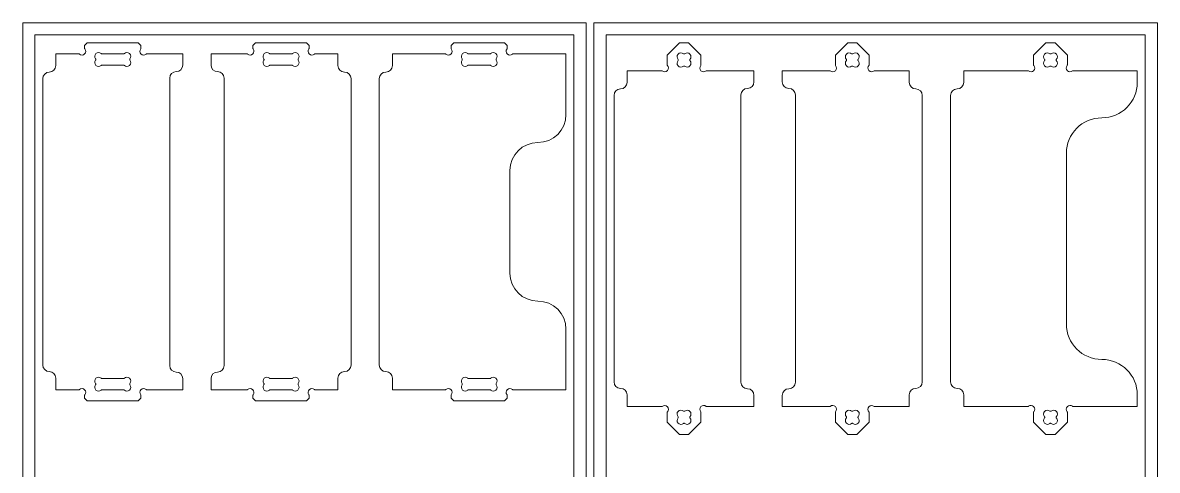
# Model space of a CAD drawing. Header units: millimetres. Extents: x 0 to 2440, y 0 to 1220.
# Drawn here: x 0 to 1216, y 740 to 1220 of the extents above; entities that cross this region are included whole.
import ezdxf

# ---------------------------------------------------------------- set-up
doc = ezdxf.new("R2010")
doc.units = ezdxf.units.MM

msp = doc.modelspace()

# ---------------------------------------------------------------- linework, layer by layer
at = {"color": 7, "linetype": 'Continuous', "lineweight": 15}
for p, q in [((603.6, 1220), (0, 1220)), ((0, 1220), (0, 0)), ((603.6, 0), (603.6, 1220)), ((1215.8, 1220), (612.1, 1220)), ((612.1, 1220), (612.1, 0)), ((1215.8, 0), (1215.8, 1220)), ((590.6, 1207), (13, 1207)), ((13, 1207), (13, 13)), ((590.6, 13), (590.6, 1207)), ((1202.8, 1207), (625.1, 1207)), ((625.1, 1207), (625.1, 13)), ((1202.8, 13), (1202.8, 1207)), ((66.3, 1195.6), (69.2, 1198.5)), ((66.3, 1192.7), (66.3, 1195.6)), ((69.2, 1198.5), (123.8, 1198.5)), ((123.8, 1198.5), (126.7, 1195.6)), ((126.7, 1195.6), (126.7, 1192.7)), ((249.5, 1198.5), (246.6, 1195.6)), ((246.6, 1195.6), (246.6, 1192.7)), ((304.1, 1198.5), (249.5, 1198.5)), ((307, 1195.6), (304.1, 1198.5)), ((307, 1192.7), (307, 1195.6)), ((459, 1195.6), (461.9, 1198.5)), ((459, 1192.7), (459, 1195.6)), ((461.9, 1198.5), (516.3, 1198.5)), ((516.3, 1198.5), (519.2, 1195.6)), ((519.2, 1195.6), (519.2, 1192.7)), ((690.5, 1185.2), (703.8, 1198.5)), ((703.8, 1198.5), (713.5, 1198.5)), ((713.5, 1198.5), (726.7, 1185.2)), ((884.1, 1198.5), (870.8, 1185.2)), ((893.8, 1198.5), (884.1, 1198.5)), ((907, 1185.2), (893.8, 1198.5)), ((1083.2, 1185.3), (1096.3, 1198.5)), ((1096.3, 1198.5), (1106.2, 1198.5)), ((1106.2, 1198.5), (1119.4, 1185.3)), ((35.5, 1186.5), (60.1, 1186.5)), ((35.5, 1174), (35.5, 1186.5)), ((78.3, 1180.3), (78.3, 1180.7)), ((84.8, 1186.6), (108.2, 1186.6)), ((114.7, 1180.7), (114.7, 1180.3)), ((132.9, 1186.5), (171.5, 1186.5)), ((171.5, 1186.5), (171.5, 1174.5)), ((240.4, 1186.5), (201.8, 1186.5)), ((201.8, 1186.5), (201.8, 1174.5)), ((258.6, 1180.7), (258.6, 1180.3)), ((288.6, 1186.6), (265.1, 1186.6)), ((295, 1180.3), (295, 1180.7)), ((337.8, 1186.5), (313.2, 1186.5)), ((337.8, 1174), (337.8, 1186.5)), ((396.1, 1186.5), (452.8, 1186.5)), ((396.1, 1174), (396.1, 1186.5)), ((471, 1180.3), (471, 1180.7)), ((477.5, 1186.6), (500.8, 1186.6)), ((507.2, 1180.7), (507.2, 1180.3)), ((525.4, 1186.5), (582.1, 1186.5)), ((582.1, 1186.5), (582.1, 1121.5)), ((690.5, 1174.8), (690.5, 1185.2)), ((702.5, 1179.8), (702.5, 1180.2)), ((708.3, 1186.5), (709, 1186.5)), ((714.7, 1180.2), (714.7, 1179.8)), ((726.7, 1185.2), (726.7, 1174.5)), ((870.8, 1185.2), (870.8, 1174.5)), ((882.8, 1180.2), (882.8, 1179.8)), ((889.3, 1186.5), (888.6, 1186.5)), ((895, 1179.8), (895, 1180.2)), ((907, 1174.8), (907, 1185.2)), ((1083.2, 1174.7), (1083.2, 1185.3)), ((1095.2, 1179.8), (1095.2, 1180.2)), ((1100.9, 1186.5), (1101.6, 1186.5)), ((1107.4, 1180.2), (1107.4, 1179.8)), ((1119.4, 1185.3), (1119.4, 1174.7)), ((108.2, 1174.4), (84.8, 1174.4)), ((265.1, 1174.4), (288.6, 1174.4)), ((500.8, 1174.4), (477.5, 1174.4)), ((647.6, 1168.5), (684.8, 1168.5)), ((647.6, 1156), (647.6, 1168.5)), ((709, 1173.5), (708.3, 1173.5)), ((732.7, 1168.5), (783.6, 1168.5)), ((783.6, 1168.5), (783.6, 1156.5)), ((864.8, 1168.5), (813.9, 1168.5)), ((813.9, 1168.5), (813.9, 1156.5)), ((888.6, 1173.5), (889.3, 1173.5)), ((949.9, 1168.5), (912.8, 1168.5)), ((949.9, 1156), (949.9, 1168.5)), ((1008.3, 1168.5), (1077, 1168.5)), ((1008.3, 1156), (1008.3, 1168.5)), ((1101.6, 1173.5), (1100.9, 1173.5)), ((1125.5, 1168.5), (1194.3, 1168.5)), ((1194.3, 1168.5), (1194.3, 1156)), ((21.5, 1160), (21.5, 853)), ((157.5, 852.5), (157.5, 1160.5)), ((215.8, 1160.5), (215.8, 852.5)), ((351.8, 853), (351.8, 1160)), ((382.1, 1160), (382.1, 853)), ((633.6, 1142), (633.6, 835)), ((769.6, 834.5), (769.6, 1142.5)), ((827.9, 1142.5), (827.9, 834.5)), ((963.9, 835), (963.9, 1142)), ((994.3, 1142), (994.3, 835)), ((1118.3, 897), (1118.3, 1080)), ((522.1, 951.5), (522.1, 1061.5)), ((582.1, 826.5), (582.1, 891.5)), ((35.5, 839), (35.5, 826.5)), ((337.8, 839), (337.8, 826.5)), ((396.1, 839), (396.1, 826.5)), ((78.3, 832.7), (78.3, 832.3)), ((108.2, 838.6), (84.8, 838.6)), ((114.7, 832.3), (114.7, 832.7)), ((171.5, 826.5), (171.5, 838.5)), ((201.8, 826.5), (201.8, 838.5)), ((258.6, 832.3), (258.6, 832.7)), ((265.1, 838.6), (288.6, 838.6)), ((295, 832.7), (295, 832.3)), ((471, 832.7), (471, 832.3)), ((500.8, 838.6), (477.5, 838.6)), ((507.2, 832.3), (507.2, 832.7)), ((35.5, 826.5), (60.1, 826.5)), ((66.3, 820.3), (66.3, 817.4)), ((66.3, 817.4), (69.2, 814.5)), ((84.8, 826.4), (108.2, 826.4)), ((123.8, 814.5), (126.7, 817.4)), ((126.7, 817.4), (126.7, 820.3)), ((132.9, 826.5), (171.5, 826.5)), ((240.4, 826.5), (201.8, 826.5)), ((246.6, 817.4), (246.6, 820.3)), ((249.5, 814.5), (246.6, 817.4)), ((288.6, 826.4), (265.1, 826.4)), ((307, 817.4), (304.1, 814.5)), ((307, 820.3), (307, 817.4)), ((337.8, 826.5), (313.2, 826.5)), ((396.1, 826.5), (452.8, 826.5)), ((459, 820.3), (459, 817.4)), ((459, 817.4), (461.9, 814.5)), ((477.5, 826.4), (500.8, 826.4)), ((516.3, 814.5), (519.2, 817.4)), ((519.2, 817.4), (519.2, 820.3)), ((525.4, 826.5), (582.1, 826.5)), ((647.6, 821), (647.6, 808.5)), ((783.6, 808.5), (783.6, 820.5)), ((813.9, 808.5), (813.9, 820.5)), ((949.9, 821), (949.9, 808.5)), ((1008.3, 821), (1008.3, 808.5)), ((1194.3, 808.5), (1194.3, 821)), ((69.2, 814.5), (123.8, 814.5)), ((304.1, 814.5), (249.5, 814.5)), ((461.9, 814.5), (516.3, 814.5)), ((647.6, 808.5), (684.8, 808.5)), ((709, 803.5), (708.3, 803.5)), ((726.7, 791.8), (726.7, 802.5)), ((732.7, 808.5), (783.6, 808.5)), ((864.8, 808.5), (813.9, 808.5)), ((870.8, 791.8), (870.8, 802.5)), ((888.6, 803.5), (889.3, 803.5)), ((949.9, 808.5), (912.8, 808.5)), ((1008.3, 808.5), (1077, 808.5)), ((1101.6, 803.5), (1100.9, 803.5)), ((1125.5, 808.5), (1194.3, 808.5)), ((690.5, 802.2), (690.5, 791.8)), ((690.5, 791.8), (703.8, 778.5)), ((702.5, 797.2), (702.5, 796.8)), ((708.3, 790.5), (709, 790.5)), ((713.5, 778.5), (726.7, 791.8)), ((714.7, 796.8), (714.7, 797.2)), ((884.1, 778.5), (870.8, 791.8)), ((882.8, 796.8), (882.8, 797.2)), ((889.3, 790.5), (888.6, 790.5)), ((907, 791.8), (893.8, 778.5)), ((895, 797.2), (895, 796.8)), ((907, 802.2), (907, 791.8)), ((1083.2, 802.3), (1083.2, 791.7)), ((1083.2, 791.7), (1096.3, 778.5)), ((1095.2, 797.2), (1095.2, 796.8)), ((1100.9, 790.5), (1101.6, 790.5)), ((1106.2, 778.5), (1119.4, 791.7)), ((1107.4, 796.8), (1107.4, 797.2)), ((1119.4, 791.7), (1119.4, 802.3)), ((703.8, 778.5), (713.5, 778.5)), ((893.8, 778.5), (884.1, 778.5)), ((1096.3, 778.5), (1106.2, 778.5))]:
    msp.add_line(p, q, dxfattribs=at)
for centre, radius, start, end in [((63.4, 1189.4), 4.1, 229.8658, 40.1342), ((63.4, 1189.4), 4.1, 229.8658, 40.1342), ((67.3, 1192.7), 1, 180, 220.1342), ((67.3, 1192.7), 1, 180, 220.1342), ((129.6, 1189.4), 4.1, 139.8658, 310.1342), ((129.6, 1189.4), 4.1, 139.8658, 310.1342), ((125.7, 1192.7), 1, 319.8658, 0), ((125.7, 1192.7), 1, 319.8658, 0), ((243.7, 1189.4), 4.1, 229.8658, 40.1342), ((243.7, 1189.4), 4.1, 229.8658, 40.1342), ((247.6, 1192.7), 1, 180, 220.1342), ((247.6, 1192.7), 1, 180, 220.1342), ((309.9, 1189.4), 4.1, 139.8658, 310.1342), ((309.9, 1189.4), 4.1, 139.8658, 310.1342), ((306, 1192.7), 1, 319.8658, 0), ((306, 1192.7), 1, 319.8658, 0), ((456.1, 1189.4), 4.1, 229.8658, 40.1342), ((456.1, 1189.4), 4.1, 229.8658, 40.1342), ((460, 1192.7), 1, 180, 220.1342), ((460, 1192.7), 1, 180, 220.1342), ((522.1, 1189.4), 4.1, 139.8658, 310.1342), ((522.1, 1189.4), 4.1, 139.8658, 310.1342), ((518.2, 1192.7), 1, 319.8658, 0), ((518.2, 1192.7), 1, 319.8658, 0), ((60.1, 1185.5), 1, 49.8658, 90), ((60.1, 1185.5), 1, 49.8658, 90), ((81.3, 1183.8), 4.1, 47.623, 217.8868), ((81.3, 1183.8), 4.1, 47.623, 217.8868), ((81.3, 1177.2), 4.1, 142.1132, 312.377), ((81.3, 1177.2), 4.1, 142.1132, 312.377), ((77.3, 1180.7), 1, 0, 37.8868), ((77.3, 1180.7), 1, 0, 37.8868), ((77.3, 1180.3), 1, 322.1132, 0), ((77.3, 1180.3), 1, 322.1132, 0), ((84.8, 1187.6), 1, 227.623, 270), ((84.8, 1187.6), 1, 227.623, 270), ((108.2, 1187.6), 1, 270, 312.377), ((108.2, 1187.6), 1, 270, 312.377), ((111.7, 1183.8), 4.1, 322.1132, 132.377), ((111.7, 1183.8), 4.1, 322.1132, 132.377), ((111.7, 1177.2), 4.1, 227.623, 37.8868), ((111.7, 1177.2), 4.1, 227.623, 37.8868), ((115.7, 1180.7), 1, 142.1132, 180), ((115.7, 1180.7), 1, 142.1132, 180), ((115.7, 1180.3), 1, 180, 217.8868), ((115.7, 1180.3), 1, 180, 217.8868), ((132.9, 1185.5), 1, 90, 130.1342), ((132.9, 1185.5), 1, 90, 130.1342), ((240.4, 1185.5), 1, 49.8658, 90), ((240.4, 1185.5), 1, 49.8658, 90), ((261.6, 1183.8), 4.1, 47.623, 217.8868), ((261.6, 1183.8), 4.1, 47.623, 217.8868), ((261.6, 1177.2), 4.1, 142.1132, 312.377), ((261.6, 1177.2), 4.1, 142.1132, 312.377), ((257.6, 1180.7), 1, 0, 37.8868), ((257.6, 1180.7), 1, 0, 37.8868), ((257.6, 1180.3), 1, 322.1132, 0), ((257.6, 1180.3), 1, 322.1132, 0), ((265.1, 1187.6), 1, 227.623, 270), ((265.1, 1187.6), 1, 227.623, 270), ((288.6, 1187.6), 1, 270, 312.377), ((288.6, 1187.6), 1, 270, 312.377), ((292, 1183.8), 4.1, 322.1132, 132.377), ((292, 1183.8), 4.1, 322.1132, 132.377), ((292, 1177.2), 4.1, 227.623, 37.8868), ((292, 1177.2), 4.1, 227.623, 37.8868), ((296, 1180.7), 1, 142.1132, 180), ((296, 1180.7), 1, 142.1132, 180), ((296, 1180.3), 1, 180, 217.8868), ((296, 1180.3), 1, 180, 217.8868), ((313.2, 1185.5), 1, 90, 130.1342), ((313.2, 1185.5), 1, 90, 130.1342), ((452.8, 1185.5), 1, 49.8658, 90), ((452.8, 1185.5), 1, 49.8658, 90), ((474.1, 1183.8), 4.1, 47.623, 217.8868), ((474.1, 1183.8), 4.1, 47.623, 217.8868), ((474.1, 1177.2), 4.1, 142.1132, 312.377), ((474.1, 1177.2), 4.1, 142.1132, 312.377), ((470, 1180.7), 1, 0, 37.8868), ((470, 1180.7), 1, 0, 37.8868), ((470, 1180.3), 1, 322.1132, 0), ((470, 1180.3), 1, 322.1132, 0), ((477.5, 1187.6), 1, 227.623, 270), ((477.5, 1187.6), 1, 227.623, 270), ((500.8, 1187.6), 1, 270, 312.377), ((500.8, 1187.6), 1, 270, 312.377), ((504.2, 1183.8), 4.1, 322.1132, 132.377), ((504.2, 1183.8), 4.1, 322.1132, 132.377), ((504.2, 1177.2), 4.1, 227.623, 37.8868), ((504.2, 1177.2), 4.1, 227.623, 37.8868), ((508.2, 1180.7), 1, 142.1132, 180), ((508.2, 1180.7), 1, 142.1132, 180), ((508.2, 1180.3), 1, 180, 217.8868), ((508.2, 1180.3), 1, 180, 217.8868), ((525.4, 1185.5), 1, 90, 130.1342), ((525.4, 1185.5), 1, 90, 130.1342), ((705.3, 1183.5), 4.1, 50.0242, 224.7385), ((705.3, 1183.5), 4.1, 50.0242, 224.7385), ((705.3, 1176.5), 4.1, 135.2615, 309.9758), ((705.3, 1176.5), 4.1, 135.2615, 309.9758), ((702, 1180.2), 0.5, 0, 44.7385), ((702, 1180.2), 0.5, 0, 44.7385), ((702, 1179.8), 0.5, 315.2615, 0), ((702, 1179.8), 0.5, 315.2615, 0), ((708.3, 1187), 0.5, 230.0242, 270), ((708.3, 1187), 0.5, 230.0242, 270), ((709, 1187), 0.5, 270, 309.9758), ((709, 1187), 0.5, 270, 309.9758), ((712, 1183.5), 4.1, 315.2615, 129.9758), ((712, 1183.5), 4.1, 315.2615, 129.9758), ((712, 1176.5), 4.1, 230.0242, 44.7385), ((712, 1176.5), 4.1, 230.0242, 44.7385), ((715.2, 1180.2), 0.5, 135.2615, 180), ((715.2, 1180.2), 0.5, 135.2615, 180), ((715.2, 1179.8), 0.5, 180, 224.7385), ((715.2, 1179.8), 0.5, 180, 224.7385), ((885.6, 1183.5), 4.1, 50.0242, 224.7385), ((885.6, 1183.5), 4.1, 50.0242, 224.7385), ((885.6, 1176.5), 4.1, 135.2615, 309.9758), ((885.6, 1176.5), 4.1, 135.2615, 309.9758), ((882.3, 1180.2), 0.5, 0, 44.7385), ((882.3, 1180.2), 0.5, 0, 44.7385), ((882.3, 1179.8), 0.5, 315.2615, 0), ((882.3, 1179.8), 0.5, 315.2615, 0), ((888.6, 1187), 0.5, 230.0242, 270), ((888.6, 1187), 0.5, 230.0242, 270), ((889.3, 1187), 0.5, 270, 309.9758), ((889.3, 1187), 0.5, 270, 309.9758), ((892.3, 1183.5), 4.1, 315.2615, 129.9758), ((892.3, 1183.5), 4.1, 315.2615, 129.9758), ((892.3, 1176.5), 4.1, 230.0242, 44.7385), ((892.3, 1176.5), 4.1, 230.0242, 44.7385), ((895.5, 1180.2), 0.5, 135.2615, 180), ((895.5, 1180.2), 0.5, 135.2615, 180), ((895.5, 1179.8), 0.5, 180, 224.7385), ((895.5, 1179.8), 0.5, 180, 224.7385), ((1097.9, 1183.5), 4.1, 50.0242, 224.7385), ((1097.9, 1183.5), 4.1, 50.0242, 224.7385), ((1097.9, 1176.5), 4.1, 135.2615, 309.9758), ((1097.9, 1176.5), 4.1, 135.2615, 309.9758), ((1094.7, 1180.2), 0.5, 0, 44.7385), ((1094.7, 1180.2), 0.5, 0, 44.7385), ((1094.7, 1179.8), 0.5, 315.2615, 0), ((1094.7, 1179.8), 0.5, 315.2615, 0), ((1100.9, 1187), 0.5, 230.0242, 270), ((1100.9, 1187), 0.5, 230.0242, 270), ((1101.6, 1187), 0.5, 270, 309.9758), ((1101.6, 1187), 0.5, 270, 309.9758), ((1104.6, 1183.5), 4.1, 315.2615, 129.9758), ((1104.6, 1183.5), 4.1, 315.2615, 129.9758), ((1104.6, 1176.5), 4.1, 230.0242, 44.7385), ((1104.6, 1176.5), 4.1, 230.0242, 44.7385), ((1107.9, 1180.2), 0.5, 135.2615, 180), ((1107.9, 1180.2), 0.5, 135.2615, 180), ((1107.9, 1179.8), 0.5, 180, 224.7385), ((1107.9, 1179.8), 0.5, 180, 224.7385), ((28.5, 1174), 7, 270, 0), ((28.5, 1174), 7, 270, 0), ((84.8, 1173.4), 1, 90, 132.377), ((84.8, 1173.4), 1, 90, 132.377), ((108.2, 1173.4), 1, 47.623, 90), ((108.2, 1173.4), 1, 47.623, 90), ((164.5, 1160.5), 7, 90, 180), ((164.5, 1160.5), 7, 90, 180), ((164.5, 1174.5), 7, 270, 0), ((164.5, 1174.5), 7, 270, 0), ((208.8, 1174.5), 7, 180, 270), ((208.8, 1174.5), 7, 180, 270), ((208.8, 1160.5), 7, 0, 90), ((208.8, 1160.5), 7, 0, 90), ((265.1, 1173.4), 1, 90, 132.377), ((265.1, 1173.4), 1, 90, 132.377), ((288.6, 1173.4), 1, 47.623, 90), ((288.6, 1173.4), 1, 47.623, 90), ((344.8, 1174), 7, 180, 270), ((344.8, 1174), 7, 180, 270), ((389.1, 1174), 7, 270, 0), ((389.1, 1174), 7, 270, 0), ((477.5, 1173.4), 1, 90, 132.377), ((477.5, 1173.4), 1, 90, 132.377), ((500.8, 1173.4), 1, 47.623, 90), ((500.8, 1173.4), 1, 47.623, 90), ((684.8, 1168), 0.5, 50.0242, 90), ((684.8, 1168), 0.5, 50.0242, 90), ((687.8, 1171.5), 4.1, 230.0242, 44.7385), ((687.8, 1171.5), 4.1, 230.0242, 44.7385), ((691, 1174.8), 0.5, 180, 224.7385), ((691, 1174.8), 0.5, 180, 224.7385), ((708.3, 1173), 0.5, 90, 129.9758), ((708.3, 1173), 0.5, 90, 129.9758), ((709, 1173), 0.5, 50.0242, 90), ((709, 1173), 0.5, 50.0242, 90), ((729.6, 1171.4), 4.1, 137.6415, 312.3585), ((729.6, 1171.4), 4.1, 137.6415, 312.3585), ((726.2, 1174.5), 0.5, 317.6415, 0), ((726.2, 1174.5), 0.5, 317.6415, 0), ((732.7, 1168), 0.5, 90, 132.3585), ((732.7, 1168), 0.5, 90, 132.3585), ((864.8, 1168), 0.5, 47.6415, 90), ((864.8, 1168), 0.5, 47.6415, 90), ((867.9, 1171.4), 4.1, 227.6415, 42.3585), ((867.9, 1171.4), 4.1, 227.6415, 42.3585), ((871.3, 1174.5), 0.5, 180, 222.3585), ((871.3, 1174.5), 0.5, 180, 222.3585), ((888.6, 1173), 0.5, 90, 129.9758), ((888.6, 1173), 0.5, 90, 129.9758), ((889.3, 1173), 0.5, 50.0242, 90), ((889.3, 1173), 0.5, 50.0242, 90), ((909.8, 1171.5), 4.1, 135.2615, 309.9758), ((909.8, 1171.5), 4.1, 135.2615, 309.9758), ((906.5, 1174.8), 0.5, 315.2615, 0), ((906.5, 1174.8), 0.5, 315.2615, 0), ((912.8, 1168), 0.5, 90, 129.9758), ((912.8, 1168), 0.5, 90, 129.9758), ((1077, 1167.5), 1, 49.8658, 90), ((1077, 1167.5), 1, 49.8658, 90), ((1080.3, 1171.4), 4.1, 229.8658, 40.1342), ((1080.3, 1171.4), 4.1, 229.8658, 40.1342), ((1084.2, 1174.7), 1, 180, 220.1342), ((1084.2, 1174.7), 1, 180, 220.1342), ((1100.9, 1173), 0.5, 90, 129.9758), ((1100.9, 1173), 0.5, 90, 129.9758), ((1101.6, 1173), 0.5, 50.0242, 90), ((1101.6, 1173), 0.5, 50.0242, 90), ((1122.3, 1171.4), 4.1, 139.8658, 310.1342), ((1122.3, 1171.4), 4.1, 139.8658, 310.1342), ((1118.4, 1174.7), 1, 319.8658, 0), ((1118.4, 1174.7), 1, 319.8658, 0), ((1125.5, 1167.5), 1, 90, 130.1342), ((1125.5, 1167.5), 1, 90, 130.1342), ((28.5, 1160), 7, 90, 180), ((28.5, 1160), 7, 90, 180), ((344.8, 1160), 7, 0, 90), ((344.8, 1160), 7, 0, 90), ((389.1, 1160), 7, 90, 180), ((389.1, 1160), 7, 90, 180), ((640.6, 1156), 7, 270, 0), ((640.6, 1156), 7, 270, 0), ((776.6, 1156.5), 7, 270, 0), ((776.6, 1156.5), 7, 270, 0), ((820.9, 1156.5), 7, 180, 270), ((820.9, 1156.5), 7, 180, 270), ((956.9, 1156), 7, 180, 270), ((956.9, 1156), 7, 180, 270), ((1001.3, 1156), 7, 270, 0), ((1001.3, 1156), 7, 270, 0), ((1156.3, 1156), 38, 270, 0), ((1156.3, 1156), 38, 270, 0), ((640.6, 1142), 7, 90, 180), ((640.6, 1142), 7, 90, 180), ((776.6, 1142.5), 7, 90, 180), ((776.6, 1142.5), 7, 90, 180), ((820.9, 1142.5), 7, 0, 90), ((820.9, 1142.5), 7, 0, 90), ((956.9, 1142), 7, 0, 90), ((956.9, 1142), 7, 0, 90), ((1001.3, 1142), 7, 90, 180), ((1001.3, 1142), 7, 90, 180), ((552.1, 1121.5), 30, 270, 0), ((552.1, 1121.5), 30, 270, 0), ((1156.3, 1080), 38, 90, 180), ((1156.3, 1080), 38, 90, 180), ((552.1, 1061.5), 30, 90, 180), ((552.1, 1061.5), 30, 90, 180), ((552.1, 951.5), 30, 180, 270), ((552.1, 951.5), 30, 180, 270), ((552.1, 891.5), 30, 0, 90), ((552.1, 891.5), 30, 0, 90), ((1156.3, 897), 38, 180, 270), ((1156.3, 897), 38, 180, 270), ((28.5, 853), 7, 180, 270), ((28.5, 853), 7, 180, 270), ((164.5, 852.5), 7, 180, 270), ((164.5, 852.5), 7, 180, 270), ((208.8, 852.5), 7, 270, 0), ((208.8, 852.5), 7, 270, 0), ((344.8, 853), 7, 270, 0), ((344.8, 853), 7, 270, 0), ((389.1, 853), 7, 180, 270), ((389.1, 853), 7, 180, 270), ((1156.3, 821), 38, 0, 90), ((1156.3, 821), 38, 0, 90), ((28.5, 839), 7, 0, 90), ((28.5, 839), 7, 0, 90), ((81.3, 835.8), 4.1, 47.623, 217.8868), ((81.3, 835.8), 4.1, 47.623, 217.8868), ((111.7, 835.8), 4.1, 322.1132, 132.377), ((111.7, 835.8), 4.1, 322.1132, 132.377), ((164.5, 838.5), 7, 0, 90), ((164.5, 838.5), 7, 0, 90), ((208.8, 838.5), 7, 90, 180), ((208.8, 838.5), 7, 90, 180), ((261.6, 835.8), 4.1, 47.623, 217.8868), ((261.6, 835.8), 4.1, 47.623, 217.8868), ((292, 835.8), 4.1, 322.1132, 132.377), ((292, 835.8), 4.1, 322.1132, 132.377), ((344.8, 839), 7, 90, 180), ((344.8, 839), 7, 90, 180), ((389.1, 839), 7, 0, 90), ((389.1, 839), 7, 0, 90), ((474.1, 835.8), 4.1, 47.623, 217.8868), ((474.1, 835.8), 4.1, 47.623, 217.8868), ((504.2, 835.8), 4.1, 322.1132, 132.377), ((504.2, 835.8), 4.1, 322.1132, 132.377), ((60.1, 827.5), 1, 270, 310.1342), ((60.1, 827.5), 1, 270, 310.1342), ((63.4, 823.6), 4.1, 319.8658, 130.1342), ((63.4, 823.6), 4.1, 319.8658, 130.1342), ((81.3, 829.2), 4.1, 142.1132, 312.377), ((81.3, 829.2), 4.1, 142.1132, 312.377), ((77.3, 832.7), 1, 0, 37.8868), ((77.3, 832.7), 1, 0, 37.8868), ((77.3, 832.3), 1, 322.1132, 0), ((77.3, 832.3), 1, 322.1132, 0), ((84.8, 839.6), 1, 227.623, 270), ((84.8, 839.6), 1, 227.623, 270), ((108.2, 839.6), 1, 270, 312.377), ((108.2, 839.6), 1, 270, 312.377), ((111.7, 829.2), 4.1, 227.623, 37.8868), ((111.7, 829.2), 4.1, 227.623, 37.8868), ((115.7, 832.7), 1, 142.1132, 180), ((115.7, 832.7), 1, 142.1132, 180), ((115.7, 832.3), 1, 180, 217.8868), ((115.7, 832.3), 1, 180, 217.8868), ((129.6, 823.6), 4.1, 49.8658, 220.1342), ((129.6, 823.6), 4.1, 49.8658, 220.1342), ((132.9, 827.5), 1, 229.8658, 270), ((132.9, 827.5), 1, 229.8658, 270), ((240.4, 827.5), 1, 270, 310.1342), ((240.4, 827.5), 1, 270, 310.1342), ((243.7, 823.6), 4.1, 319.8658, 130.1342), ((243.7, 823.6), 4.1, 319.8658, 130.1342), ((261.6, 829.2), 4.1, 142.1132, 312.377), ((261.6, 829.2), 4.1, 142.1132, 312.377), ((257.6, 832.7), 1, 0, 37.8868), ((257.6, 832.7), 1, 0, 37.8868), ((257.6, 832.3), 1, 322.1132, 0), ((257.6, 832.3), 1, 322.1132, 0), ((265.1, 839.6), 1, 227.623, 270), ((265.1, 839.6), 1, 227.623, 270), ((288.6, 839.6), 1, 270, 312.377), ((288.6, 839.6), 1, 270, 312.377), ((292, 829.2), 4.1, 227.623, 37.8868), ((292, 829.2), 4.1, 227.623, 37.8868), ((296, 832.7), 1, 142.1132, 180), ((296, 832.7), 1, 142.1132, 180), ((296, 832.3), 1, 180, 217.8868), ((296, 832.3), 1, 180, 217.8868), ((309.9, 823.6), 4.1, 49.8658, 220.1342), ((309.9, 823.6), 4.1, 49.8658, 220.1342), ((313.2, 827.5), 1, 229.8658, 270), ((313.2, 827.5), 1, 229.8658, 270), ((452.8, 827.5), 1, 270, 310.1342), ((452.8, 827.5), 1, 270, 310.1342), ((456.1, 823.6), 4.1, 319.8658, 130.1342), ((456.1, 823.6), 4.1, 319.8658, 130.1342), ((474.1, 829.2), 4.1, 142.1132, 312.377), ((474.1, 829.2), 4.1, 142.1132, 312.377), ((470, 832.7), 1, 0, 37.8868), ((470, 832.7), 1, 0, 37.8868), ((470, 832.3), 1, 322.1132, 0), ((470, 832.3), 1, 322.1132, 0), ((477.5, 839.6), 1, 227.623, 270), ((477.5, 839.6), 1, 227.623, 270), ((500.8, 839.6), 1, 270, 312.377), ((500.8, 839.6), 1, 270, 312.377), ((504.2, 829.2), 4.1, 227.623, 37.8868), ((504.2, 829.2), 4.1, 227.623, 37.8868), ((508.2, 832.7), 1, 142.1132, 180), ((508.2, 832.7), 1, 142.1132, 180), ((508.2, 832.3), 1, 180, 217.8868), ((508.2, 832.3), 1, 180, 217.8868), ((522.1, 823.6), 4.1, 49.8658, 220.1342), ((522.1, 823.6), 4.1, 49.8658, 220.1342), ((525.4, 827.5), 1, 229.8658, 270), ((525.4, 827.5), 1, 229.8658, 270), ((640.6, 835), 7, 180, 270), ((640.6, 835), 7, 180, 270), ((640.6, 821), 7, 0, 90), ((640.6, 821), 7, 0, 90), ((776.6, 834.5), 7, 180, 270), ((776.6, 834.5), 7, 180, 270), ((776.6, 820.5), 7, 0, 90), ((776.6, 820.5), 7, 0, 90), ((820.9, 820.5), 7, 90, 180), ((820.9, 820.5), 7, 90, 180), ((820.9, 834.5), 7, 270, 0), ((820.9, 834.5), 7, 270, 0), ((956.9, 821), 7, 90, 180), ((956.9, 821), 7, 90, 180), ((956.9, 835), 7, 270, 0), ((956.9, 835), 7, 270, 0), ((1001.3, 835), 7, 180, 270), ((1001.3, 835), 7, 180, 270), ((1001.3, 821), 7, 0, 90), ((1001.3, 821), 7, 0, 90), ((67.3, 820.3), 1, 139.8658, 180), ((67.3, 820.3), 1, 139.8658, 180), ((84.8, 825.4), 1, 90, 132.377), ((84.8, 825.4), 1, 90, 132.377), ((108.2, 825.4), 1, 47.623, 90), ((108.2, 825.4), 1, 47.623, 90), ((125.7, 820.3), 1, 0, 40.1342), ((125.7, 820.3), 1, 0, 40.1342), ((247.6, 820.3), 1, 139.8658, 180), ((247.6, 820.3), 1, 139.8658, 180), ((265.1, 825.4), 1, 90, 132.377), ((265.1, 825.4), 1, 90, 132.377), ((288.6, 825.4), 1, 47.623, 90), ((288.6, 825.4), 1, 47.623, 90), ((306, 820.3), 1, 0, 40.1342), ((306, 820.3), 1, 0, 40.1342), ((460, 820.3), 1, 139.8658, 180), ((460, 820.3), 1, 139.8658, 180), ((477.5, 825.4), 1, 90, 132.377), ((477.5, 825.4), 1, 90, 132.377), ((500.8, 825.4), 1, 47.623, 90), ((500.8, 825.4), 1, 47.623, 90), ((518.2, 820.3), 1, 0, 40.1342), ((518.2, 820.3), 1, 0, 40.1342), ((684.8, 809), 0.5, 270, 309.9758), ((684.8, 809), 0.5, 270, 309.9758), ((687.8, 805.5), 4.1, 315.2615, 129.9758), ((687.8, 805.5), 4.1, 315.2615, 129.9758), ((691, 802.2), 0.5, 135.2615, 180), ((691, 802.2), 0.5, 135.2615, 180), ((705.3, 800.5), 4.1, 50.0242, 224.7385), ((705.3, 800.5), 4.1, 50.0242, 224.7385), ((708.3, 804), 0.5, 230.0242, 270), ((708.3, 804), 0.5, 230.0242, 270), ((709, 804), 0.5, 270, 309.9758), ((709, 804), 0.5, 270, 309.9758), ((712, 800.5), 4.1, 315.2615, 129.9758), ((712, 800.5), 4.1, 315.2615, 129.9758), ((729.6, 805.6), 4.1, 47.6415, 222.3585), ((729.6, 805.6), 4.1, 47.6415, 222.3585), ((726.2, 802.5), 0.5, 0, 42.3585), ((726.2, 802.5), 0.5, 0, 42.3585), ((732.7, 809), 0.5, 227.6415, 270), ((732.7, 809), 0.5, 227.6415, 270), ((864.8, 809), 0.5, 270, 312.3585), ((864.8, 809), 0.5, 270, 312.3585), ((867.9, 805.6), 4.1, 317.6415, 132.3585), ((867.9, 805.6), 4.1, 317.6415, 132.3585), ((871.3, 802.5), 0.5, 137.6415, 180), ((871.3, 802.5), 0.5, 137.6415, 180), ((885.6, 800.5), 4.1, 50.0242, 224.7385), ((885.6, 800.5), 4.1, 50.0242, 224.7385), ((888.6, 804), 0.5, 230.0242, 270), ((888.6, 804), 0.5, 230.0242, 270), ((889.3, 804), 0.5, 270, 309.9758), ((889.3, 804), 0.5, 270, 309.9758), ((892.3, 800.5), 4.1, 315.2615, 129.9758), ((892.3, 800.5), 4.1, 315.2615, 129.9758), ((909.8, 805.5), 4.1, 50.0242, 224.7385), ((909.8, 805.5), 4.1, 50.0242, 224.7385), ((906.5, 802.2), 0.5, 0, 44.7385), ((906.5, 802.2), 0.5, 0, 44.7385), ((912.8, 809), 0.5, 230.0242, 270), ((912.8, 809), 0.5, 230.0242, 270), ((1077, 809.5), 1, 270, 310.1342), ((1077, 809.5), 1, 270, 310.1342), ((1080.3, 805.6), 4.1, 319.8658, 130.1342), ((1080.3, 805.6), 4.1, 319.8658, 130.1342), ((1084.2, 802.3), 1, 139.8658, 180), ((1084.2, 802.3), 1, 139.8658, 180), ((1097.9, 800.5), 4.1, 50.0242, 224.7385), ((1097.9, 800.5), 4.1, 50.0242, 224.7385), ((1100.9, 804), 0.5, 230.0242, 270), ((1100.9, 804), 0.5, 230.0242, 270), ((1101.6, 804), 0.5, 270, 309.9758), ((1101.6, 804), 0.5, 270, 309.9758), ((1104.6, 800.5), 4.1, 315.2615, 129.9758), ((1104.6, 800.5), 4.1, 315.2615, 129.9758), ((1122.3, 805.6), 4.1, 49.8658, 220.1342), ((1122.3, 805.6), 4.1, 49.8658, 220.1342), ((1118.4, 802.3), 1, 0, 40.1342), ((1118.4, 802.3), 1, 0, 40.1342), ((1125.5, 809.5), 1, 229.8658, 270), ((1125.5, 809.5), 1, 229.8658, 270), ((705.3, 793.5), 4.1, 135.2615, 309.9758), ((705.3, 793.5), 4.1, 135.2615, 309.9758), ((702, 797.2), 0.5, 0, 44.7385), ((702, 797.2), 0.5, 0, 44.7385), ((702, 796.8), 0.5, 315.2615, 0), ((702, 796.8), 0.5, 315.2615, 0), ((708.3, 790), 0.5, 90, 129.9758), ((708.3, 790), 0.5, 90, 129.9758), ((709, 790), 0.5, 50.0242, 90), ((709, 790), 0.5, 50.0242, 90), ((712, 793.5), 4.1, 230.0242, 44.7385), ((712, 793.5), 4.1, 230.0242, 44.7385), ((715.2, 797.2), 0.5, 135.2615, 180), ((715.2, 797.2), 0.5, 135.2615, 180), ((715.2, 796.8), 0.5, 180, 224.7385), ((715.2, 796.8), 0.5, 180, 224.7385), ((885.6, 793.5), 4.1, 135.2615, 309.9758), ((885.6, 793.5), 4.1, 135.2615, 309.9758), ((882.3, 797.2), 0.5, 0, 44.7385), ((882.3, 797.2), 0.5, 0, 44.7385), ((882.3, 796.8), 0.5, 315.2615, 0), ((882.3, 796.8), 0.5, 315.2615, 0), ((888.6, 790), 0.5, 90, 129.9758), ((888.6, 790), 0.5, 90, 129.9758), ((889.3, 790), 0.5, 50.0242, 90), ((889.3, 790), 0.5, 50.0242, 90), ((892.3, 793.5), 4.1, 230.0242, 44.7385), ((892.3, 793.5), 4.1, 230.0242, 44.7385), ((895.5, 797.2), 0.5, 135.2615, 180), ((895.5, 797.2), 0.5, 135.2615, 180), ((895.5, 796.8), 0.5, 180, 224.7385), ((895.5, 796.8), 0.5, 180, 224.7385), ((1097.9, 793.5), 4.1, 135.2615, 309.9758), ((1097.9, 793.5), 4.1, 135.2615, 309.9758), ((1094.7, 797.2), 0.5, 0, 44.7385), ((1094.7, 797.2), 0.5, 0, 44.7385), ((1094.7, 796.8), 0.5, 315.2615, 0), ((1094.7, 796.8), 0.5, 315.2615, 0), ((1100.9, 790), 0.5, 90, 129.9758), ((1100.9, 790), 0.5, 90, 129.9758), ((1101.6, 790), 0.5, 50.0242, 90), ((1101.6, 790), 0.5, 50.0242, 90), ((1104.6, 793.5), 4.1, 230.0242, 44.7385), ((1104.6, 793.5), 4.1, 230.0242, 44.7385), ((1107.9, 797.2), 0.5, 135.2615, 180), ((1107.9, 797.2), 0.5, 135.2615, 180), ((1107.9, 796.8), 0.5, 180, 224.7385), ((1107.9, 796.8), 0.5, 180, 224.7385)]:
    msp.add_arc(centre, radius, start, end, dxfattribs=at)

doc.saveas('drawing.dxf')
